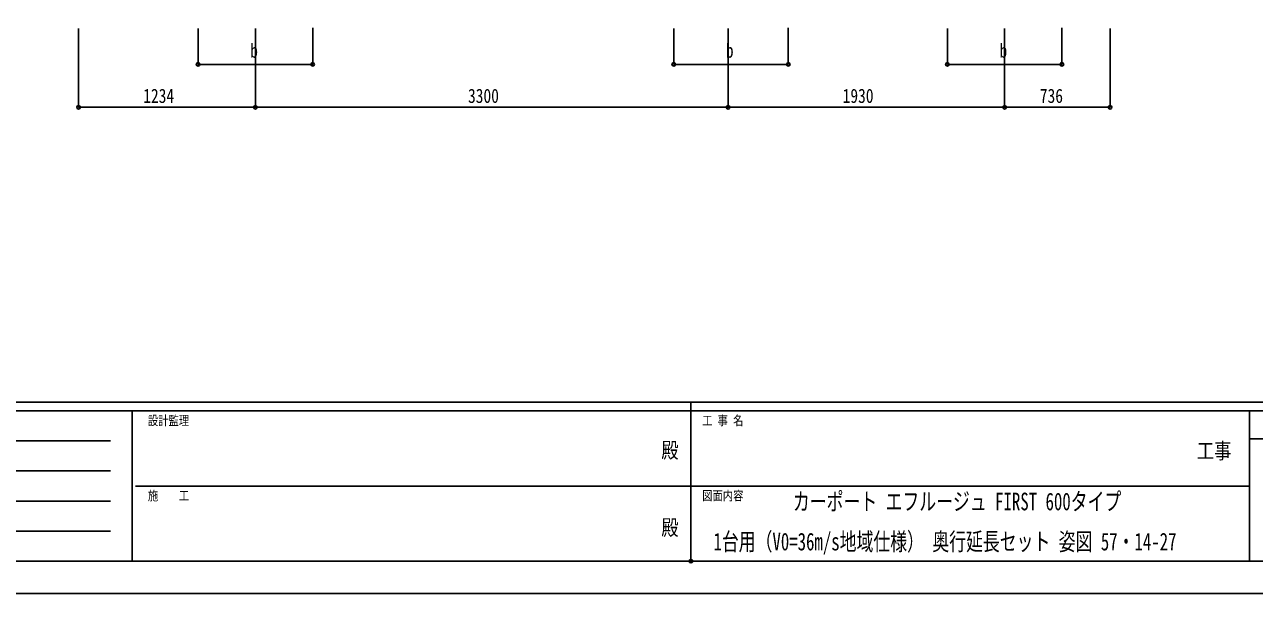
# Model space of a CAD drawing. Units: millimetres, scale not verified. Extents: x -12615 to 12615, y -8910 to 8910.
# Drawn here: x -4666 to 3918, y -8910 to -4937 of the extents above; entities that cross this region are included whole.
import ezdxf
from ezdxf.enums import TextEntityAlignment as Align

# ---------------------------------------------------------------- set-up
doc = ezdxf.new("R2010")
doc.units = ezdxf.units.MM
doc.header["$LTSCALE"] = 50
doc.header["$PDMODE"] = 32
doc.header["$PDSIZE"] = 25
for name, color, linetype in [('0-2_USER1', 3, 'Continuous'), ('0-6_YKK_D', 6, 'Continuous'), ('0-7_YKK_ZWAK', 7, 'Continuous')]:
    doc.layers.add(name, color=color, linetype=linetype)
doc.styles.add('ＭＳ ゴシック', font='')
doc.styles.get('ＭＳ ゴシック').set_extended_font_data('MS Gothic')

msp = doc.modelspace()

# ---------------------------------------------------------------- linework, layer by layer
at = {"layer": '0-6_YKK_D'}
for p, q in [((-4288.94, -4965), (-4288.94, -5516)), ((-3454.94, -4965.02), (-3454.94, -5216)), ((-3054.94, -4965), (-3054.94, -5516)), ((-3054.94, -4965), (-3054.94, -5516)), ((-2654.94, -4959.46), (-2654.94, -5216)), ((-134.85, -4965.02), (-134.85, -5216)), ((245.06, -4965), (245.06, -5516)), ((245.06, -4965), (245.06, -5516)), ((665.15, -4959.46), (665.15, -5216)), ((1775.06, -4965.02), (1775.06, -5216)), ((2175.06, -4965), (2175.06, -5516)), ((2175.06, -4965), (2175.06, -5516)), ((2575.06, -4959.46), (2575.06, -5216)), ((2911.06, -4965), (2911.06, -5516)), ((-3454.94, -5215), (-2654.94, -5215)), ((-134.85, -5215), (665.15, -5215)), ((1775.06, -5215), (2575.06, -5215)), ((-4288.94, -5515), (-3054.94, -5515)), ((-3054.94, -5515), (245.06, -5515)), ((245.06, -5515), (2175.06, -5515)), ((2911.06, -5515), (2175.06, -5515))]:
    msp.add_line(p, q, dxfattribs=at)
for centre in [(-3454.94, -5215), (-2654.94, -5215), (-134.85, -5215), (665.15, -5215), (1775.06, -5215), (2575.06, -5215), (-4288.94, -5515), (-3054.94, -5515), (-3054.94, -5515), (245.06, -5515), (245.06, -5515), (2175.06, -5515), (2175.06, -5515), (2911.06, -5515)]:
    msp.add_circle(centre, 12.75, dxfattribs=at)
at = {"layer": '0-7_YKK_ZWAK'}
for p, q in [((11685.06, -7575), (-11714.94, -7575)), ((-3914.94, -7635), (-11714.94, -7635)), ((-3914.94, -7635), (-3914.94, -8685)), ((-14.94, -7635), (-3914.94, -7635)), ((-14.94, -7575), (-14.94, -8685)), ((3885.06, -7635), (-14.94, -7635)), ((-11587.44, -7845), (-4064.94, -7845)), ((5955.06, -7830), (3885.06, -7830)), ((-11587.44, -8055), (-4064.94, -8055)), ((-3892.44, -8160), (-14.94, -8160)), ((-14.94, -8160), (3885.06, -8160)), ((-11587.44, -8265), (-4064.94, -8265)), ((-11587.44, -8475), (-4064.94, -8475)), ((-11714.94, -8685), (-3914.94, -8685)), ((-3914.94, -8685), (-14.94, -8685)), ((-14.94, -8685), (3885.06, -8685)), ((3885.06, -8685), (5955.06, -8685))]:
    msp.add_line(p, q, dxfattribs=at)
msp.add_lwpolyline([(-12615, -8910), (12615, -8910), (12615, 8910), (-12615, 8910)], close=True, dxfattribs=at)
msp.add_lwpolyline([(5955.06, -7635), (3885.06, -7635), (3885.06, -8685)], dxfattribs=at)
msp.add_point((-14.94, -8685), dxfattribs=at)

# ---------------------------------------------------------------- texts
at = {"layer": '0-2_USER1', "style": 'ＭＳ ゴシック', "width": 0.7}
for s, p in [('カーポート エフルージュ FIRST 600タイプ', (697.08, -8366.5)), ('1台用（V0=36m/s地域仕様） 奥行延長セット 姿図 57・14-27', (142.63, -8646.5))]:
    msp.add_text(s, height=123.2, dxfattribs=at).set_placement(p, align=Align.BOTTOM_LEFT)
at = {"layer": '0-6_YKK_D', "style": 'ＭＳ ゴシック', "width": 0.8}
for s, p in [('b', (-3090.94, -5198)), ('b', (229.15, -5198)), ('b', (2139.06, -5198)), ('1234', (-3837.54, -5514)), ('3300', (-1570.54, -5514)), ('1930', (1044.46, -5514)), ('736', (2420.66, -5514))]:
    msp.add_text(s, height=98.97, dxfattribs=at).set_placement(p, align=Align.BOTTOM_LEFT)
at = {"layer": '0-7_YKK_ZWAK', "style": 'ＭＳ ゴシック', "width": 0.8}
for s, height, p in [('設計監理', 65.98, (-3804.94, -7755)), ('工 事 名', 65.98, (63.81, -7755)), ('殿', 110, (-221, -7997.5)), ('工事', 110, (3517, -8002.39)), ('施\u3000\u3000工', 65.98, (-3804.94, -8280)), ('図面内容', 65.98, (63.81, -8280)), ('殿', 110, (-221, -8537.5))]:
    msp.add_text(s, height=height, dxfattribs=at).set_placement(p, align=Align.BOTTOM_LEFT)

doc.saveas('drawing.dxf')
